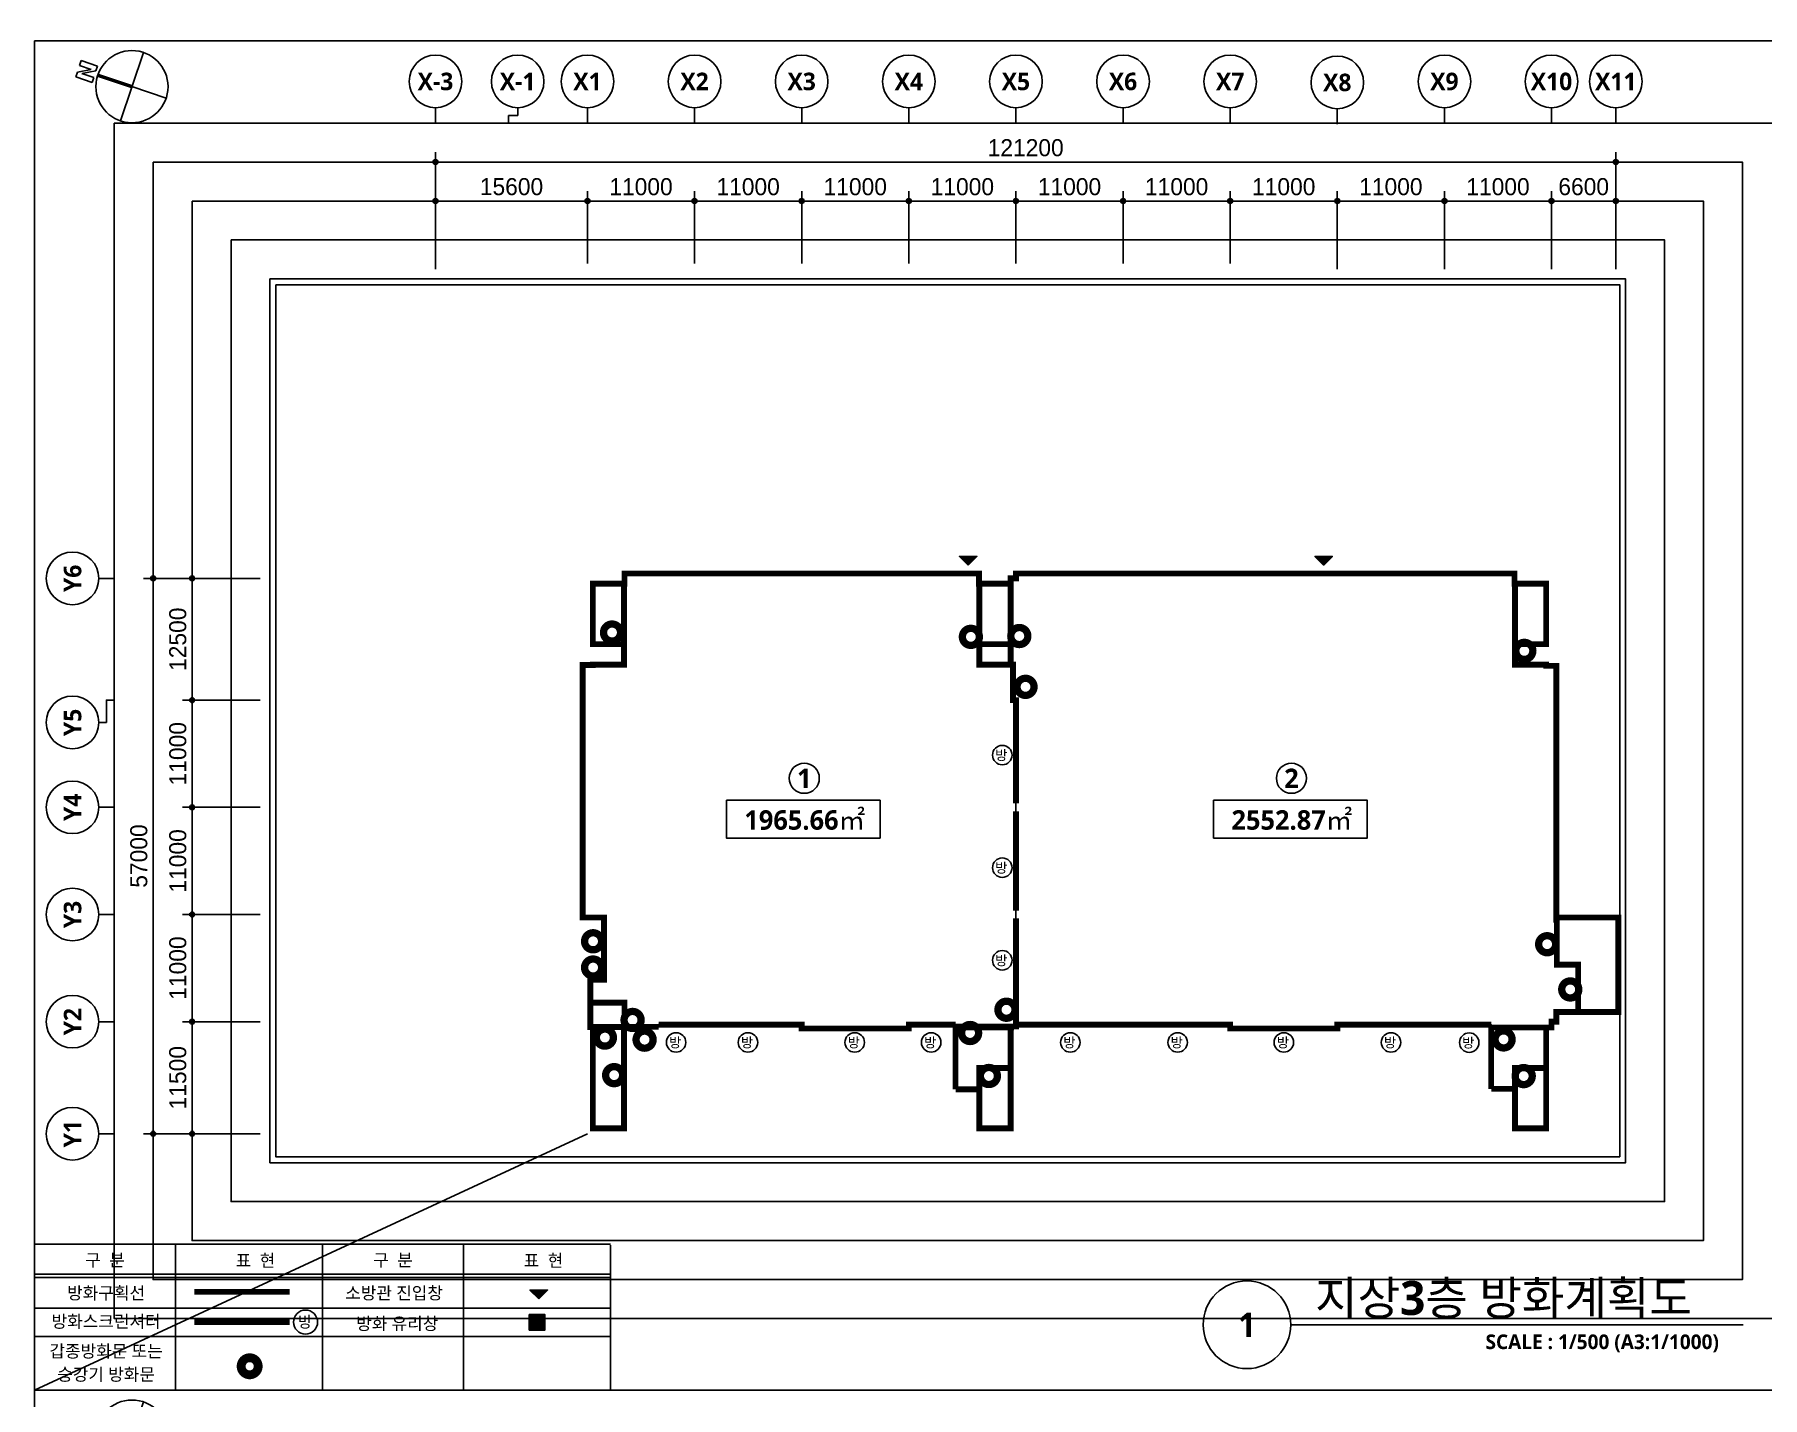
# Model space of a CAD drawing. Header units: millimetres. Extents: x 10000 to 828884, y 10000 to 287646.
# Drawn here: x 430000 to 607431, y 147769 to 287646 of the extents above; entities that cross this region are included whole.
import ezdxf
from ezdxf.enums import TextEntityAlignment as Align

# ---------------------------------------------------------------- set-up
doc = ezdxf.new("R2010")
doc.units = ezdxf.units.MM
doc.header["$LTSCALE"] = 800
doc.header["$MEASUREMENT"] = 0
doc.header["$PDSIZE"] = -5
doc.linetypes.add('HID', pattern=[2, 1.1, -0.9])
doc.linetypes.add('STD_HIDDEN', pattern=[3, 2, -1])
doc.layers.get('0').update_dxf_attribs({"linetype": 'CONTINUOUS'})
doc.layers.get('Defpoints').update_dxf_attribs({"color": 161, "linetype": 'CONTINUOUS'})
for name, color, linetype in [('A-ANNO-GRA1', 7, 'CONTINUOUS'), ('A-ANNO-NORT', 7, 'CONTINUOUS'), ('A-ANNO-NOTE', 7, 'CONTINUOUS'), ('A-ANNO-TEXT1', 7, 'CONTINUOUS'), ('A-ANNO-TEXT2', 3, 'CONTINUOUS'), ('A-ANNO-TITL', 7, 'CONTINUOUS'), ('A-CODE-FIRL', 2, 'CONTINUOUS'), ('A-CODE-FIRL2', 1, 'CONTINUOUS'), ('A-ST-AXIS-BUB', 7, 'CONTINUOUS'), ('A-ST-AXIS-DIM', 7, 'CONTINUOUS'), ('A-TEXT-면적', 3, 'CONTINUOUS'), ('AA-XXXX-TXT1', 2, 'CONTINUOUS'), ('T', 3, 'CONTINUOUS'), ('X-SEC-종$0$A-ST-AXIS-BUB', 7, 'CONTINUOUS'), ('방화구획', 2, 'CONTINUOUS'), ('방화스크린셔터', 1, 'STD_HIDDEN'), ('방화유리창', 4, 'CONTINUOUS')]:
    doc.layers.add(name, color=color, linetype=linetype)
for name, color, linetype, plot in [('Defpoint', 161, 'CONTINUOUS', False), ('G(그리드1)', 185, 'CONTINUOUS', False), ('G(그리드2)', 235, 'CONTINUOUS', False)]:
    doc.layers.add(name, color=color, linetype=linetype, plot=plot)
doc.styles.add('SH_대대리576', font='')
doc.styles.get("Standard").update_dxf_attribs({"font": 'SYMBOL'})
doc.styles.get('SH_대대리576').set_extended_font_data('NanumGothic', bold=True)
doc.dimstyles.new('SHP 500', dxfattribs={"dimscale": 500, "dimtxt": 3.5, "dimasz": 1, "dimexe": 2, "dimexo": 2, "dimgap": 1, "dimtad": 1, "dimdec": 0, "dimzin": 0, "dimdsep": 46, "dimblk": 'DIMDOT', "dimcen": 0.09, "dimclrd": 256, "dimclre": 256, "dimclrt": 3, "dimadec": 0, "dimazin": 1, "dimtfac": 1, "dimtdec": 0, "dimtix": 1, "dimtmove": 2, "dimatfit": 0, "dimldrblk": 'DIMDOT', "dimfxl": 1, "dimtolj": 1, "dimtzin": 0, "dimlwd": -1, "dimlwe": -1, "dimarcsym": 0})

# ---------------------------------------------------------------- blocks, each defined once
blk = doc.blocks.new('*U4373')
at = {"layer": 'A-ANNO-TITL'}
blk.add_line((0, 0), (4647, 0), dxfattribs=at)
blk.add_circle((-450, 0), 450, dxfattribs=at)
at = {"layer": 'AA-XXXX-TXT1', "style": 'SH_대대리576'}
blk.add_attdef('DWG.TITLE', (250, 100), '', height=350, dxfattribs=at)
at = {"layer": 'AA-XXXX-TXT1', "color": 7, "style": 'SH_대대리576'}
blk.add_attdef('NO1', text='', height=300, dxfattribs=at).set_placement((-450, 0), align=Align.MIDDLE)
at = {"layer": 'AA-XXXX-TXT1', "style": 'SH_대대리576'}
blk.add_attdef('SCALE', text='', height=150, dxfattribs=at).set_placement((4397, -100), align=Align.TOP_RIGHT)
blk = doc.blocks.new('G$CBA52A250')
at = {"layer": 'A-ST-AXIS-BUB'}
for p, q in [((1177, 0), (1177, 525)), ((1177, 525), (1800, 525)), ((1800, 1050), (1800, 525))]:
    blk.add_line(p, q, dxfattribs=at)
blk.add_circle((1800, 2850), 1800, dxfattribs=at)
blk = doc.blocks.new('DIMDOT')
at = {"color": 0}
blk.add_line((-2, 0), (2, 0), dxfattribs=at)
for radius in [0.5, 0.25]:
    blk.add_circle((0, 0), radius, dxfattribs=at)
blk = doc.blocks.new('*D5110')
at = {"layer": 'A-ST-AXIS-DIM'}
for p, q in [((471175, 263562), (471175, 275562)), ((592375, 263562), (592375, 275562)), ((591875, 274562), (471675, 274562))]:
    blk.add_line(p, q, dxfattribs=at)
at = {"layer": 'Defpoints', "color": 0}
for p in [(471175, 274562), (471175, 262562), (592375, 262562)]:
    blk.add_point(p, dxfattribs=at)
at = {"layer": 'A-ST-AXIS-DIM', "linetype": 'ByBlock', "xscale": 500, "yscale": 500, "zscale": 500, "rotation": 180}
blk.add_blockref('DIMDOT', (471175, 274562), dxfattribs=at)
at = {"layer": 'A-ST-AXIS-DIM', "linetype": 'ByBlock', "xscale": 500, "yscale": 500, "zscale": 500}
blk.add_blockref('DIMDOT', (592375, 274562), dxfattribs=at)
at = {"layer": 'A-ST-AXIS-DIM', "color": 3, "insert": (531775, 276025), "char_height": 1750, "attachment_point": 5}
blk.add_mtext('\\A1;121200', dxfattribs=at)
blk = doc.blocks.new('*D5111')
at = {"layer": 'A-ST-AXIS-DIM'}
for p, q in [((486775, 264162), (486775, 271562)), ((497775, 264162), (497775, 271562)), ((497275, 270562), (487275, 270562))]:
    blk.add_line(p, q, dxfattribs=at)
at = {"layer": 'Defpoints', "color": 0}
for p in [(486775, 270562), (486775, 263162), (497775, 263162)]:
    blk.add_point(p, dxfattribs=at)
at = {"layer": 'A-ST-AXIS-DIM', "linetype": 'ByBlock', "xscale": 500, "yscale": 500, "zscale": 500, "rotation": 180}
blk.add_blockref('DIMDOT', (486775, 270562), dxfattribs=at)
at = {"layer": 'A-ST-AXIS-DIM', "linetype": 'ByBlock', "xscale": 500, "yscale": 500, "zscale": 500}
blk.add_blockref('DIMDOT', (497775, 270562), dxfattribs=at)
at = {"layer": 'A-ST-AXIS-DIM', "color": 3, "insert": (492275, 272022), "char_height": 1750, "attachment_point": 5}
blk.add_mtext('\\A1;11000', dxfattribs=at)
blk = doc.blocks.new('*D5112')
at = {"layer": 'A-ST-AXIS-DIM'}
for p, q in [((497775, 264162), (497775, 271562)), ((508775, 264162), (508775, 271562)), ((508275, 270562), (498275, 270562))]:
    blk.add_line(p, q, dxfattribs=at)
at = {"layer": 'Defpoints', "color": 0}
for p in [(497775, 270562), (497775, 263162), (508775, 263162)]:
    blk.add_point(p, dxfattribs=at)
at = {"layer": 'A-ST-AXIS-DIM', "linetype": 'ByBlock', "xscale": 500, "yscale": 500, "zscale": 500, "rotation": 180}
blk.add_blockref('DIMDOT', (497775, 270562), dxfattribs=at)
at = {"layer": 'A-ST-AXIS-DIM', "linetype": 'ByBlock', "xscale": 500, "yscale": 500, "zscale": 500}
blk.add_blockref('DIMDOT', (508775, 270562), dxfattribs=at)
at = {"layer": 'A-ST-AXIS-DIM', "color": 3, "insert": (503275, 272022), "char_height": 1750, "attachment_point": 5}
blk.add_mtext('\\A1;11000', dxfattribs=at)
blk = doc.blocks.new('*D5113')
at = {"layer": 'A-ST-AXIS-DIM'}
for p, q in [((508775, 264162), (508775, 271562)), ((519775, 264162), (519775, 271562)), ((519275, 270562), (509275, 270562))]:
    blk.add_line(p, q, dxfattribs=at)
at = {"layer": 'Defpoints', "color": 0}
for p in [(508775, 270562), (508775, 263162), (519775, 263162)]:
    blk.add_point(p, dxfattribs=at)
at = {"layer": 'A-ST-AXIS-DIM', "linetype": 'ByBlock', "xscale": 500, "yscale": 500, "zscale": 500, "rotation": 180}
blk.add_blockref('DIMDOT', (508775, 270562), dxfattribs=at)
at = {"layer": 'A-ST-AXIS-DIM', "linetype": 'ByBlock', "xscale": 500, "yscale": 500, "zscale": 500}
blk.add_blockref('DIMDOT', (519775, 270562), dxfattribs=at)
at = {"layer": 'A-ST-AXIS-DIM', "color": 3, "insert": (514275, 272022), "char_height": 1750, "attachment_point": 5}
blk.add_mtext('\\A1;11000', dxfattribs=at)
blk = doc.blocks.new('*D5114')
at = {"layer": 'A-ST-AXIS-DIM'}
for p, q in [((519775, 264162), (519775, 271562)), ((530775, 264162), (530775, 271562)), ((530275, 270562), (520275, 270562))]:
    blk.add_line(p, q, dxfattribs=at)
at = {"layer": 'Defpoints', "color": 0}
for p in [(519775, 270562), (519775, 263162), (530775, 263162)]:
    blk.add_point(p, dxfattribs=at)
at = {"layer": 'A-ST-AXIS-DIM', "linetype": 'ByBlock', "xscale": 500, "yscale": 500, "zscale": 500, "rotation": 180}
blk.add_blockref('DIMDOT', (519775, 270562), dxfattribs=at)
at = {"layer": 'A-ST-AXIS-DIM', "linetype": 'ByBlock', "xscale": 500, "yscale": 500, "zscale": 500}
blk.add_blockref('DIMDOT', (530775, 270562), dxfattribs=at)
at = {"layer": 'A-ST-AXIS-DIM', "color": 3, "insert": (525275, 272022), "char_height": 1750, "attachment_point": 5}
blk.add_mtext('\\A1;11000', dxfattribs=at)
blk = doc.blocks.new('*D5115')
at = {"layer": 'A-ST-AXIS-DIM'}
for p, q in [((530775, 264162), (530775, 271562)), ((541775, 264162), (541775, 271562)), ((541275, 270562), (531275, 270562))]:
    blk.add_line(p, q, dxfattribs=at)
at = {"layer": 'Defpoints', "color": 0}
for p in [(530775, 270562), (530775, 263162), (541775, 263162)]:
    blk.add_point(p, dxfattribs=at)
at = {"layer": 'A-ST-AXIS-DIM', "linetype": 'ByBlock', "xscale": 500, "yscale": 500, "zscale": 500, "rotation": 180}
blk.add_blockref('DIMDOT', (530775, 270562), dxfattribs=at)
at = {"layer": 'A-ST-AXIS-DIM', "linetype": 'ByBlock', "xscale": 500, "yscale": 500, "zscale": 500}
blk.add_blockref('DIMDOT', (541775, 270562), dxfattribs=at)
at = {"layer": 'A-ST-AXIS-DIM', "color": 3, "insert": (536275, 272022), "char_height": 1750, "attachment_point": 5}
blk.add_mtext('\\A1;11000', dxfattribs=at)
blk = doc.blocks.new('*D5116')
at = {"layer": 'A-ST-AXIS-DIM'}
for p, q in [((541775, 264162), (541775, 271562)), ((552775, 264162), (552775, 271562)), ((552275, 270562), (542275, 270562))]:
    blk.add_line(p, q, dxfattribs=at)
at = {"layer": 'Defpoints', "color": 0}
for p in [(541775, 270562), (541775, 263162), (552775, 263162)]:
    blk.add_point(p, dxfattribs=at)
at = {"layer": 'A-ST-AXIS-DIM', "linetype": 'ByBlock', "xscale": 500, "yscale": 500, "zscale": 500, "rotation": 180}
blk.add_blockref('DIMDOT', (541775, 270562), dxfattribs=at)
at = {"layer": 'A-ST-AXIS-DIM', "linetype": 'ByBlock', "xscale": 500, "yscale": 500, "zscale": 500}
blk.add_blockref('DIMDOT', (552775, 270562), dxfattribs=at)
at = {"layer": 'A-ST-AXIS-DIM', "color": 3, "insert": (547275, 272022), "char_height": 1750, "attachment_point": 5}
blk.add_mtext('\\A1;11000', dxfattribs=at)
blk = doc.blocks.new('*D5117')
at = {"layer": 'A-ST-AXIS-DIM'}
for p, q in [((552775, 264162), (552775, 271562)), ((563775, 263562), (563775, 271562)), ((563275, 270562), (553275, 270562))]:
    blk.add_line(p, q, dxfattribs=at)
at = {"layer": 'Defpoints', "color": 0}
for p in [(552775, 270562), (552775, 263162), (563775, 262562)]:
    blk.add_point(p, dxfattribs=at)
at = {"layer": 'A-ST-AXIS-DIM', "linetype": 'ByBlock', "xscale": 500, "yscale": 500, "zscale": 500, "rotation": 180}
blk.add_blockref('DIMDOT', (552775, 270562), dxfattribs=at)
at = {"layer": 'A-ST-AXIS-DIM', "linetype": 'ByBlock', "xscale": 500, "yscale": 500, "zscale": 500}
blk.add_blockref('DIMDOT', (563775, 270562), dxfattribs=at)
at = {"layer": 'A-ST-AXIS-DIM', "color": 3, "insert": (558275, 272022), "char_height": 1750, "attachment_point": 5}
blk.add_mtext('\\A1;11000', dxfattribs=at)
blk = doc.blocks.new('*D5118')
at = {"layer": 'A-ST-AXIS-DIM'}
for p, q in [((563775, 263562), (563775, 271562)), ((574775, 263562), (574775, 271562)), ((574275, 270562), (564275, 270562))]:
    blk.add_line(p, q, dxfattribs=at)
at = {"layer": 'Defpoints', "color": 0}
for p in [(563775, 270562), (563775, 262562), (574775, 262562)]:
    blk.add_point(p, dxfattribs=at)
at = {"layer": 'A-ST-AXIS-DIM', "linetype": 'ByBlock', "xscale": 500, "yscale": 500, "zscale": 500, "rotation": 180}
blk.add_blockref('DIMDOT', (563775, 270562), dxfattribs=at)
at = {"layer": 'A-ST-AXIS-DIM', "linetype": 'ByBlock', "xscale": 500, "yscale": 500, "zscale": 500}
blk.add_blockref('DIMDOT', (574775, 270562), dxfattribs=at)
at = {"layer": 'A-ST-AXIS-DIM', "color": 3, "insert": (569275, 272022), "char_height": 1750, "attachment_point": 5}
blk.add_mtext('\\A1;11000', dxfattribs=at)
blk = doc.blocks.new('*D5119')
at = {"layer": 'A-ST-AXIS-DIM'}
for p, q in [((574775, 263562), (574775, 271562)), ((585775, 263562), (585775, 271562)), ((585275, 270562), (575275, 270562))]:
    blk.add_line(p, q, dxfattribs=at)
at = {"layer": 'Defpoints', "color": 0}
for p in [(574775, 270562), (574775, 262562), (585775, 262562)]:
    blk.add_point(p, dxfattribs=at)
at = {"layer": 'A-ST-AXIS-DIM', "linetype": 'ByBlock', "xscale": 500, "yscale": 500, "zscale": 500, "rotation": 180}
blk.add_blockref('DIMDOT', (574775, 270562), dxfattribs=at)
at = {"layer": 'A-ST-AXIS-DIM', "linetype": 'ByBlock', "xscale": 500, "yscale": 500, "zscale": 500}
blk.add_blockref('DIMDOT', (585775, 270562), dxfattribs=at)
at = {"layer": 'A-ST-AXIS-DIM', "color": 3, "insert": (580275, 272022), "char_height": 1750, "attachment_point": 5}
blk.add_mtext('\\A1;11000', dxfattribs=at)
blk = doc.blocks.new('*D5120')
at = {"layer": 'A-ST-AXIS-DIM'}
for p, q in [((471175, 264162), (471175, 271562)), ((486775, 264162), (486775, 271562)), ((486275, 270562), (471675, 270562))]:
    blk.add_line(p, q, dxfattribs=at)
at = {"layer": 'Defpoints', "color": 0}
for p in [(471175, 270562), (471175, 263162), (486775, 263162)]:
    blk.add_point(p, dxfattribs=at)
at = {"layer": 'A-ST-AXIS-DIM', "linetype": 'ByBlock', "xscale": 500, "yscale": 500, "zscale": 500, "rotation": 180}
blk.add_blockref('DIMDOT', (471175, 270562), dxfattribs=at)
at = {"layer": 'A-ST-AXIS-DIM', "linetype": 'ByBlock', "xscale": 500, "yscale": 500, "zscale": 500}
blk.add_blockref('DIMDOT', (486775, 270562), dxfattribs=at)
at = {"layer": 'A-ST-AXIS-DIM', "color": 3, "insert": (478975, 272028), "char_height": 1750, "attachment_point": 5}
blk.add_mtext('\\A1;15600', dxfattribs=at)
blk = doc.blocks.new('A-ST-AXIS-BUB-1')
at = {"layer": 'A-ST-AXIS-BUB'}
blk.add_line((0, 350), (0, 0), dxfattribs=at)
blk.add_circle((0, 950), 600, dxfattribs=at)
blk = doc.blocks.new('*D5476')
at = {"layer": 'A-ST-AXIS-DIM'}
for p, q in [((585775, 263562), (585775, 271562)), ((592375, 263562), (592375, 271562)), ((585275, 270562), (584775, 270562)), ((585775, 270562), (592375, 270562)), ((592875, 270562), (593375, 270562))]:
    blk.add_line(p, q, dxfattribs=at)
at = {"layer": 'Defpoints', "color": 0}
for p in [(592375, 270562), (585775, 262562), (592375, 262562)]:
    blk.add_point(p, dxfattribs=at)
at = {"layer": 'A-ST-AXIS-DIM', "linetype": 'ByBlock', "xscale": 500, "yscale": 500, "zscale": 500}
blk.add_blockref('DIMDOT', (585775, 270562), dxfattribs=at)
at = {"layer": 'A-ST-AXIS-DIM', "linetype": 'ByBlock', "xscale": 500, "yscale": 500, "zscale": 500, "rotation": 180}
blk.add_blockref('DIMDOT', (592375, 270562), dxfattribs=at)
at = {"layer": 'A-ST-AXIS-DIM', "color": 3, "insert": (589075, 272028), "char_height": 1750, "attachment_point": 5}
blk.add_mtext('\\A1;6600', dxfattribs=at)
blk = doc.blocks.new('*D5477')
at = {"layer": 'A-ST-AXIS-DIM'}
for p, q in [((453175, 231834), (441175, 231834)), ((442175, 231334), (442175, 175334)), ((453175, 174834), (441175, 174834))]:
    blk.add_line(p, q, dxfattribs=at)
at = {"layer": 'Defpoints', "color": 0}
for p in [(454175, 231834), (442175, 174834), (454175, 174834)]:
    blk.add_point(p, dxfattribs=at)
at = {"layer": 'A-ST-AXIS-DIM', "linetype": 'ByBlock', "xscale": 500, "yscale": 500, "zscale": 500}
for p, rotation in [((442175, 231834), 90), ((442175, 174834), 270)]:
    blk.add_blockref('DIMDOT', p, dxfattribs=dict(at, rotation=rotation))
at = {"layer": 'A-ST-AXIS-DIM', "color": 3, "insert": (440713, 203334), "char_height": 1750, "attachment_point": 5, "rotation": 90}
blk.add_mtext('\\A1;57000', dxfattribs=at)
blk = doc.blocks.new('*D5478')
at = {"layer": 'A-ST-AXIS-DIM'}
for p, q in [((453175, 186334), (445175, 186334)), ((446175, 185834), (446175, 175334)), ((453175, 174834), (445175, 174834))]:
    blk.add_line(p, q, dxfattribs=at)
at = {"layer": 'Defpoints', "color": 0}
for p in [(454175, 186334), (446175, 174834), (454175, 174834)]:
    blk.add_point(p, dxfattribs=at)
at = {"layer": 'A-ST-AXIS-DIM', "linetype": 'ByBlock', "xscale": 500, "yscale": 500, "zscale": 500}
for p, rotation in [((446175, 186334), 90), ((446175, 174834), 270)]:
    blk.add_blockref('DIMDOT', p, dxfattribs=dict(at, rotation=rotation))
at = {"layer": 'A-ST-AXIS-DIM', "color": 3, "insert": (444713, 180584), "char_height": 1750, "attachment_point": 5, "rotation": 90}
blk.add_mtext('\\A1;11500', dxfattribs=at)
blk = doc.blocks.new('*D5479')
at = {"layer": 'A-ST-AXIS-DIM'}
for p, q in [((453175, 197334), (445175, 197334)), ((446175, 196834), (446175, 186834)), ((453175, 186334), (445175, 186334))]:
    blk.add_line(p, q, dxfattribs=at)
at = {"layer": 'Defpoints', "color": 0}
for p in [(454175, 197334), (446175, 186334), (454175, 186334)]:
    blk.add_point(p, dxfattribs=at)
at = {"layer": 'A-ST-AXIS-DIM', "linetype": 'ByBlock', "xscale": 500, "yscale": 500, "zscale": 500}
for p, rotation in [((446175, 197334), 90), ((446175, 186334), 270)]:
    blk.add_blockref('DIMDOT', p, dxfattribs=dict(at, rotation=rotation))
at = {"layer": 'A-ST-AXIS-DIM', "color": 3, "insert": (444715, 191834), "char_height": 1750, "attachment_point": 5, "rotation": 90}
blk.add_mtext('\\A1;11000', dxfattribs=at)
blk = doc.blocks.new('*D5480')
at = {"layer": 'A-ST-AXIS-DIM'}
for p, q in [((453175, 208334), (445175, 208334)), ((446175, 207834), (446175, 197834)), ((453175, 197334), (445175, 197334))]:
    blk.add_line(p, q, dxfattribs=at)
at = {"layer": 'Defpoints', "color": 0}
for p in [(454175, 208334), (446175, 197334), (454175, 197334)]:
    blk.add_point(p, dxfattribs=at)
at = {"layer": 'A-ST-AXIS-DIM', "linetype": 'ByBlock', "xscale": 500, "yscale": 500, "zscale": 500}
for p, rotation in [((446175, 208334), 90), ((446175, 197334), 270)]:
    blk.add_blockref('DIMDOT', p, dxfattribs=dict(at, rotation=rotation))
at = {"layer": 'A-ST-AXIS-DIM', "color": 3, "insert": (444715, 202834), "char_height": 1750, "attachment_point": 5, "rotation": 90}
blk.add_mtext('\\A1;11000', dxfattribs=at)
blk = doc.blocks.new('*D5481')
at = {"layer": 'A-ST-AXIS-DIM'}
for p, q in [((453175, 219334), (445175, 219334)), ((446175, 218834), (446175, 208834)), ((453175, 208334), (445175, 208334))]:
    blk.add_line(p, q, dxfattribs=at)
at = {"layer": 'Defpoints', "color": 0}
for p in [(454175, 219334), (446175, 208334), (454175, 208334)]:
    blk.add_point(p, dxfattribs=at)
at = {"layer": 'A-ST-AXIS-DIM', "linetype": 'ByBlock', "xscale": 500, "yscale": 500, "zscale": 500}
for p, rotation in [((446175, 219334), 90), ((446175, 208334), 270)]:
    blk.add_blockref('DIMDOT', p, dxfattribs=dict(at, rotation=rotation))
at = {"layer": 'A-ST-AXIS-DIM', "color": 3, "insert": (444715, 213834), "char_height": 1750, "attachment_point": 5, "rotation": 90}
blk.add_mtext('\\A1;11000', dxfattribs=at)
blk = doc.blocks.new('*D5482')
at = {"layer": 'A-ST-AXIS-DIM'}
for p, q in [((453175, 231834), (445175, 231834)), ((446175, 231334), (446175, 219834)), ((453175, 219334), (445175, 219334))]:
    blk.add_line(p, q, dxfattribs=at)
at = {"layer": 'Defpoints', "color": 0}
for p in [(454175, 231834), (446175, 219334), (454175, 219334)]:
    blk.add_point(p, dxfattribs=at)
at = {"layer": 'A-ST-AXIS-DIM', "linetype": 'ByBlock', "xscale": 500, "yscale": 500, "zscale": 500}
for p, rotation in [((446175, 231834), 90), ((446175, 219334), 270)]:
    blk.add_blockref('DIMDOT', p, dxfattribs=dict(at, rotation=rotation))
at = {"layer": 'A-ST-AXIS-DIM', "color": 3, "insert": (444711, 225584), "char_height": 1750, "attachment_point": 5, "rotation": 90}
blk.add_mtext('\\A1;12500', dxfattribs=at)
blk = doc.blocks.new('A-ST-AXIS-BUB-2')
at = {"layer": 'X-SEC-종$0$A-ST-AXIS-BUB'}
blk.add_line((1800, 1050, -103000), (1800, 525, -103000), dxfattribs=at)
at = {"layer": 'X-SEC-종$0$A-ST-AXIS-BUB', "elevation": -103000}
blk.add_lwpolyline([(3323, 0), (3323, 525), (1800, 525)], dxfattribs=at)
at = {"layer": 'X-SEC-종$0$A-ST-AXIS-BUB'}
blk.add_circle((1800, 2850, -103000), 1800, dxfattribs=at)
blk = doc.blocks.new('A$C104A7F56')
at = {"layer": '방화유리창'}
h = blk.add_hatch(color=256, dxfattribs=at)
h.dxf.hatch_style = 1
h.paths.add_polyline_path([(0, 0), (1600, 0), (1600, 1600), (0, 1600)])
blk.add_lwpolyline([(0, 0), (1600, 0), (1600, 1600), (0, 1600)], close=True, dxfattribs=at)
blk = doc.blocks.new('dr-sy-018-D-M')
at = {"layer": 'A-ANNO-NORT'}
for p, q in [((-1, 16.4), (-2.5, 16.4)), ((-2.5, 16.4), (-2.5, 11.4)), ((-1, 16.4), (1, 12.8)), ((1, 12.8), (1, 16.4)), ((1, 16.4), (2.5, 16.4)), ((2.5, 16.4), (2.5, 11.4)), ((-2.5, 11.4), (-1, 11.4)), ((-1, 15.09), (1.05, 11.4)), ((-1, 11.4), (-1, 15.09)), ((2.5, 11.4), (1.05, 11.4)), ((-10.5, 0), (10.5, 0)), ((0, 0), (0, -10.5))]:
    blk.add_line(p, q, dxfattribs=at)
at = {"layer": 'A-ANNO-NORT', "const_width": 1}
blk.add_lwpolyline([(0, 10.5), (0, 0)], dxfattribs=at)
at = {"layer": 'A-ANNO-NORT'}
blk.add_circle((0, 0), 10.5, dxfattribs=at)

msp = doc.modelspace()

# ---------------------------------------------------------------- hatches: boundary and pattern name
at = {"layer": 'A-CODE-FIRL'}
h = msp.add_hatch(color=256, dxfattribs=at)
h.dxf.hatch_style = 1
h.paths.add_polyline_path([(525872.5, 233191), (526772.5, 234091), (524972.5, 234091)])
h = msp.add_hatch(color=256, dxfattribs=at)
h.dxf.hatch_style = 1
h.paths.add_polyline_path([(525874, 233183.1), (526774, 234083.1), (524974, 234083.1)])
h = msp.add_hatch(color=256, dxfattribs=at)
h.dxf.hatch_style = 1
h.paths.add_polyline_path([(562373.5, 233191), (563273.5, 234091), (561473.5, 234091)])
h = msp.add_hatch(color=256, dxfattribs=at)
h.dxf.hatch_style = 1
h.paths.add_polyline_path([(562375, 233183.1), (563275, 234083.1), (561475, 234083.1)])
h = msp.add_hatch(color=256, dxfattribs=at)
h.dxf.hatch_style = 1
h.paths.add_polyline_path([(481772.9, 157882.7), (482672.9, 158782.7), (480872.9, 158782.7)])

# ---------------------------------------------------------------- linework, layer by layer
msp.add_line((494075, 185808.9, 103000), (490525, 185808.9, 103000))
for points in [[(501040.1, 209059.9), (516823.5, 209059.9), (516823.5, 205171.5), (501040.1, 205171.5)], [(551064.6, 209059.9), (566848, 209059.9), (566848, 205171.5), (551064.6, 205171.5)]]:
    msp.add_lwpolyline(points, close=True)
for centre, radius in [((529370.5, 213695.9), 1000), ((509040.5, 211318.3), 1545.6), ((559065, 211318.3), 1545.6), ((529370.5, 202140.9), 1000), ((529370.5, 192633.9), 1000), ((495877.7, 184203.9), 1000), ((503254.5, 184203.9), 1000), ((514219.3, 184203.9), 1000), ((522066.2, 184203.9), 1000), ((536361.6, 184203.9), 1000), ((547382.8, 184203.9), 1000), ((558288, 184203.9), 1000), ((569286.1, 184203.9), 1000), ((577321, 184187.1), 1000), ((457827.8, 155499.6), 1236.8)]:
    msp.add_circle(centre, radius)
at = {"layer": 'A-ANNO-GRA1'}
for p, q in [((430000, 163500), (459573.2, 163500)), ((444462.1, 163500), (444462.1, 148500)), ((459573.2, 163500), (489146.4, 163500)), ((459573.2, 163410.2), (459573.2, 148500)), ((474035.3, 163500), (474035.3, 148500)), ((489146.4, 163410.2), (489146.4, 148500)), ((430000, 160428.2), (459573.2, 160428.2)), ((430000, 160078.2), (459573.2, 160078.2)), ((459573.2, 160428.2), (489146.4, 160428.2)), ((459573.2, 160078.2), (489146.4, 160078.2)), ((430000, 148500), (785000, 148500)), ((430000, 148500), (459573.2, 148500)), ((459573.2, 148500), (489146.4, 148500))]:
    msp.add_line(p, q, dxfattribs=at)
at = {"layer": 'A-ANNO-GRA1', "color": 8}
for p, q in [((430000, 156933.5), (459573.2, 156933.5)), ((459573.2, 156933.5), (489146.4, 156933.5)), ((430000, 154010.9), (459573.2, 154010.9)), ((430000, 154010.9), (459573.2, 154010.9)), ((459573.2, 154010.9), (489146.4, 154010.9)), ((459573.2, 154010.9), (489146.4, 154010.9))]:
    msp.add_line(p, q, dxfattribs=at)
at = {"layer": 'A-CODE-FIRL', "elevation": 103000}
for points in [[(525872.5, 233191), (526772.5, 234091), (524972.5, 234091), (525872.5, 233191)], [(525874, 233183.1), (526774, 234083.1), (524974, 234083.1), (525874, 233183.1)], [(562373.5, 233191), (563273.5, 234091), (561473.5, 234091), (562373.5, 233191)], [(562375, 233183.1), (563275, 234083.1), (561475, 234083.1), (562375, 233183.1)]]:
    msp.add_lwpolyline(points, dxfattribs=at)
at = {"layer": 'A-CODE-FIRL'}
msp.add_lwpolyline([(481772.9, 157882.7), (482672.9, 158782.7), (480872.9, 158782.7), (481772.9, 157882.7)], dxfattribs=at)
at = {"layer": 'A-CODE-FIRL2', "const_width": 1750}
for points in [[(488924.1, 226274.3, 1), (489674.1, 226274.3, 1)], [(530747.9, 225915.8, 1), (531497.9, 225915.8, 1)], [(525773, 225831.6, 1), (526523, 225831.6, 1)], [(582605.1, 224390.3, 1), (583355.1, 224390.3, 1)], [(531383.7, 220700.6, 1), (532133.7, 220700.6, 1)], [(486979.9, 194584.9, 1), (487729.9, 194584.9, 1)], [(584950, 194283.9, 1), (585700, 194283.9, 1)], [(486979.9, 191890.2, 1), (487729.9, 191890.2, 1)], [(587321.4, 189640.8, 1), (588071.4, 189640.8, 1)], [(529427.1, 187559.3, 1), (530177.1, 187559.3, 1)], [(491036.1, 186509.3, 1), (491786.1, 186509.3, 1)], [(525692, 185171.1, 1), (526442, 185171.1, 1)], [(488190.1, 184699.3, 1), (488940.1, 184699.3, 1)], [(492269, 184487.4, 1), (493019, 184487.4, 1)], [(580477.3, 184513.3, 1), (581227.3, 184513.3, 1)], [(489140.1, 180845.3, 1), (489890.1, 180845.3, 1)], [(527622.1, 180760.3, 1), (528372.1, 180760.3, 1)], [(582541.1, 180747.3, 1), (583291.1, 180747.3, 1)], [(452089.3, 150511.3, 1), (452089.3, 151421.3, 1)]]:
    msp.add_lwpolyline(points, format="xyb", close=True, dxfattribs=at)
at = {"layer": 'Defpoint'}
msp.add_lwpolyline([(430000, 10000), (785000, 10000), (785000, 287000), (430000, 287000)], close=True, dxfattribs=at)
at = {"layer": 'Defpoint', "elevation": 103000}
for points in [[(487075, 188283.9), (487075, 190633.9), (488475, 190633.9), (488475, 197033.9), (486275, 197033.9), (486275, 222933.9), (487325, 222933.9), (487325, 222983.9), (490525, 222983.9), (490525, 231283.9), (490575, 231283.9), (490575, 232333.9), (526975, 232333.9), (526975, 231283.9), (527025, 231283.9), (527025, 222983.9), (530475, 222983.9), (530475, 219333.9), (530775, 219333.9), (530775, 185833.9), (530275, 185833.9), (530275, 185733.9), (524575, 185733.9), (524575, 186033.9), (519775, 186033.9), (519775, 185633.9), (508775, 185633.9), (508775, 186033.9), (497775, 186033.9), (497775, 186033.9), (494075, 186033.9), (494075, 185808.9), (490575, 185808.9), (490575, 188283.9)], [(530225, 222983.9), (530225, 231833.9), (530775, 231833.9), (530775, 232333.9), (581975, 232333.9), (581975, 231283.9), (582025, 231283.9), (582025, 222983.9), (585225, 222983.9), (585225, 222858.9), (586275, 222858.9), (586275, 196783.9), (586325, 196783.9), (586325, 192183.9), (588510, 192183.9), (588510, 187333.9), (586275, 187333.9), (586275, 186333.9), (585775, 186333.9), (585775, 185733.9), (579575, 185733.9), (579575, 186033.9), (563775, 186033.9), (563775, 185633.9), (552775, 185633.9), (552775, 186033.9), (530775, 186033.9), (530775, 219333.9), (530475, 219333.9), (530475, 222983.9)]]:
    msp.add_lwpolyline(points, close=True, dxfattribs=at)
at = {"layer": 'G(그리드1)'}
msp.add_line((486775, 174833.9), (430000, 148500), dxfattribs=at)
for points in [[(438175, 278562.5), (609375, 278562.5), (609375, 155862.5), (438175, 155862.5)], [(442175, 274562.5), (605375, 274562.5), (605375, 159862.5), (442175, 159862.5)], [(446175, 270562.5), (601375, 270562.5), (601375, 163862.5), (446175, 163862.5)], [(450175, 266562.5), (597375, 266562.5), (597375, 167862.5), (450175, 167862.5)], [(454175, 262562.5), (593375, 262562.5), (593375, 171862.5), (454175, 171862.5)]]:
    msp.add_lwpolyline(points, close=True, dxfattribs=at)
at = {"layer": 'G(그리드2)'}
msp.add_lwpolyline([(454775, 261962.5), (592775, 261962.5), (592775, 172462.5), (454775, 172462.5)], close=True, dxfattribs=at)
at = {"layer": '방화구획', "const_width": 600, "elevation": 103000}
for points in [[(494075, 185808.9), (490575, 185808.9), (490575, 188283.9), (487075, 188283.9), (487075, 190633.9), (488475, 190633.9), (488475, 197033.9), (486275, 197033.9), (486275, 222933.9), (487325, 222933.9), (487325, 222983.9), (490525, 222983.9), (490525, 231283.9), (490575, 231283.9), (490575, 232333.9), (526975, 232333.9), (526975, 231283.9), (527025, 231283.9), (527025, 222983.9), (530475, 222983.9), (530475, 219333.9), (530775, 219333.9), (530775, 218633.9)], [(530775, 218633.9), (530775, 219333.9), (530475, 219333.9), (530475, 222983.9), (530225, 222983.9), (530225, 231833.9), (530775, 231833.9), (530775, 232333.9), (581975, 232333.9), (581975, 231283.9), (582025, 231283.9), (582025, 222983.9), (585225, 222983.9), (585225, 222858.9), (586275, 222858.9), (586275, 196783.9), (586325, 196783.9), (586325, 192183.9), (588510, 192183.9), (588510, 187333.9), (586275, 187333.9), (586275, 186333.9), (585775, 186333.9), (585775, 185733.9), (579575, 185733.9), (579575, 186033.9)], [(530775, 218633.9), (530775, 219333.9), (530475, 219333.9), (530475, 222983.9)], [(586275, 197033.9), (592625, 197033.9), (592625, 187333.9), (586275, 187333.9)], [(530775, 188933.9), (530775, 185833.9), (530275, 185833.9), (530275, 185733.9), (524575, 185733.9), (524575, 185833.9)], [(530775, 186033.9), (530775, 188933.9)], [(494075, 185833.9), (494075, 185833.9)], [(579575, 179433.9), (582025, 179433.9), (582025, 175383.9), (585225, 175383.9), (585225, 185833.9)], [(524575, 179381.9), (527025, 179381.9), (527025, 175383.9), (530225, 175383.9)]]:
    msp.add_lwpolyline(points, dxfattribs=at)
for points in [[(490525, 225083.9), (487325, 225083.9), (487325, 231283.9), (490525, 231283.9)], [(527025, 225083.9), (530225, 225083.9), (530225, 231283.9), (527025, 231283.9)], [(582025, 225083.9), (585225, 225083.9), (585225, 231283.9), (582025, 231283.9)], [(487075, 188283.9), (490575, 188283.9), (490575, 185783.9), (487075, 185783.9)], [(487325, 185783.9), (487325, 175383.9), (490525, 175383.9), (490525, 185783.9)], [(527025, 181583.9), (530225, 181583.9), (530225, 175383.9), (527025, 175383.9)], [(582025, 181583.9), (585225, 181583.9), (585225, 175383.9), (582025, 175383.9)]]:
    msp.add_lwpolyline(points, close=True, dxfattribs=at)
at = {"layer": '방화구획', "const_width": 600}
for points in [[(530775, 188333.9), (530775, 185833.9), (524575, 185833.9), (524575, 179381.9)], [(530225, 186083.9), (530225, 186083.9), (530225, 175383.9)], [(579575, 185833.9), (579575, 179433.9)], [(446417.8, 158608.3), (456195.7, 158608.3)]]:
    msp.add_lwpolyline(points, dxfattribs=at)
at = {"layer": '방화스크린셔터', "linetype": 'HID', "ltscale": 500, "const_width": 600}
for points in [[(530775, 208733.9), (530775, 218633.9)], [(530775, 207933.9), (530775, 197733.9)], [(530775, 188333.9), (530775, 196933.9)], [(446417.8, 155510.7), (456195.7, 155510.7)]]:
    msp.add_lwpolyline(points, dxfattribs=at)
at = {"layer": '방화스크린셔터', "linetype": 'HID', "ltscale": 500, "const_width": 600, "elevation": 103000}
for points in [[(494075, 186033.9), (508775, 186033.9), (508775, 185633.9), (519775, 185633.9), (519775, 186033.9), (524575, 186033.9)], [(530775, 186033.9), (552775, 186033.9), (552775, 185633.9), (563775, 185633.9), (563775, 186033.9), (579575, 186033.9)]]:
    msp.add_lwpolyline(points, dxfattribs=at)

# ---------------------------------------------------------------- block references
at = {"xscale": 1.5, "yscale": 1.5, "zscale": 1.5}
msp.add_blockref('G$CBA52A250', (476909.3, 278562.5), dxfattribs=at)
ref = msp.add_blockref('*U4373', (558995, 155229.6), dxfattribs=dict(xscale=10, yscale=10, zscale=10))
ref.add_attrib('SCALE', 'SCALE : 1/500 (A3:1/1000)', dxfattribs={"layer": 'A-ANNO-TITL', "height": 1500, "style": 'SH_대대리576'}).set_placement((602962, 154229.6), align=Align.TOP_RIGHT)
ref.add_attrib('DWG.TITLE', '지상3층 방화계획도', (561495, 156229.6), dxfattribs={"layer": 'A-ANNO-TITL', "height": 3479.08, "style": 'SH_대대리576'})
ref.add_attrib('NO1', '1', dxfattribs={"layer": 'A-ANNO-TITL', "color": 7, "height": 2500, "style": 'SH_대대리576'}).set_placement((554495, 155229.6), align=Align.MIDDLE)
msp.add_blockref('A$C104A7F56', (480804.5, 154672.2))
at = {"layer": 'A-ANNO-NORT', "xscale": 352.8000000000371, "yscale": 352.8000000000371, "zscale": 352.8000000000371, "rotation": 71.5319309375383}
for p in [(440000, 282300), (440000, 143800)]:
    msp.add_blockref('dr-sy-018-D-M', p, dxfattribs=at)
at = {"layer": 'A-ST-AXIS-BUB', "xscale": 4.5, "yscale": 4.5, "zscale": 4.5}
for p in [(471175, 278562.5), (486775, 278562.5), (497775, 278562.5), (508775, 278562.5), (519775, 278562.5), (530775, 278562.5), (541775, 278562.5), (552775, 278562.5), (563775, 278462.5), (574775, 278562.5), (585775, 278562.5), (592375, 278562.5)]:
    msp.add_blockref('A-ST-AXIS-BUB-1', p, dxfattribs=at)
at = {"layer": 'A-ST-AXIS-BUB'}
for name, p, xscale, yscale, zscale, rotation in [('A-ST-AXIS-BUB-1', (438175, 231833.9), 4.5, 4.5, 4.5, 90), ('A-ST-AXIS-BUB-2', (438175, 214349.6), 1.5, 1.5, 1.5, 90.00000000000001), ('A-ST-AXIS-BUB-1', (438175, 208333.9), 4.5, 4.5, 4.5, 90), ('A-ST-AXIS-BUB-1', (438175, 197333.9), 4.5, 4.5, 4.5, 90), ('A-ST-AXIS-BUB-1', (438175, 186333.9), 4.5, 4.5, 4.5, 90), ('A-ST-AXIS-BUB-1', (438175, 174833.9), 4.5, 4.5, 4.5, 90)]:
    msp.add_blockref(name, p, dxfattribs=dict(at, xscale=xscale, yscale=yscale, zscale=zscale, rotation=rotation))

# ---------------------------------------------------------------- texts
at = {"layer": 'A-ANNO-NOTE', "style": 'SH_대대리576'}
for s, p in [('구  분', (437229.3, 161852.9)), ('표  현', (452684.7, 161852.9)), ('구  분', (466802.5, 161852.9)), ('표  현', (482257.9, 161852.9)), ('방화구획선', (437345.5, 158505.6)), ('소방관 진입창', (466918.7, 158505.6)), ('방화스크린셔터', (437345.5, 155583)), ('방화 유리창', (467243.2, 155361)), ('갑종방화문 또는', (437345.5, 152531.8)), ('승강기 방화문', (437345.5, 150149))]:
    msp.add_text(s, height=1275, dxfattribs=at).set_placement(p, align=Align.MIDDLE)
at = {"layer": 'A-ANNO-TEXT1', "style": 'SH_대대리576'}
for s, p in [('X-3', (471175, 282837.5)), ('X-1', (479609.3, 282837.5)), ('X1', (486775, 282837.5)), ('X2', (497775, 282837.5)), ('X3', (508775, 282837.5)), ('X4', (519775, 282837.5)), ('X5', (530775, 282837.5)), ('X6', (541775, 282837.5)), ('X7', (552775, 282837.5)), ('X8', (563775, 282737.5)), ('X9', (574775, 282837.5)), ('X10', (585775, 282837.5)), ('X11', (592375, 282837.5))]:
    msp.add_text(s, height=1800, dxfattribs=at).set_placement(p, align=Align.MIDDLE_CENTER)
for s, p in [('Y6', (433900, 231833.9)), ('Y5', (433900, 217049.6)), ('Y4', (433900, 208333.9)), ('Y3', (433900, 197333.9)), ('Y2', (433900, 186333.9)), ('Y1', (433900, 174833.9))]:
    msp.add_text(s, height=1800, rotation=90, dxfattribs=at).set_placement(p, align=Align.MIDDLE_CENTER)
at = {"layer": 'A-ANNO-TEXT2', "style": 'SH_대대리576'}
for p in [(528650.8, 213187.3), (528650.8, 201632.4), (528650.8, 192125.4), (495158, 183695.4), (502534.8, 183695.4), (513499.6, 183695.4), (521346.5, 183695.4), (535641.9, 183695.4), (546663.1, 183695.4), (557568.3, 183695.4), (568566.4, 183695.4), (576601.3, 183678.6)]:
    msp.add_text('방', height=1000, dxfattribs=at).set_placement(p)
at = {"layer": 'A-TEXT-면적', "ltscale": 3, "style": 'SH_대대리576'}
for s, p in [('1', (509040.5, 211318.3)), ('2', (559065, 211318.3)), ('1965.66㎡', (509087.2, 207208)), ('2552.87㎡', (559111.6, 207208))]:
    msp.add_text(s, height=2000, dxfattribs=at).set_placement(p, align=Align.MIDDLE)
at = {"layer": 'T', "style": 'SH_대대리576'}
msp.add_text('방', height=1166.4, dxfattribs=at).set_placement((457041.7, 154948.9))

# ---------------------------------------------------------------- dimensions: what is measured, and where the dimension line sits
at = {"layer": 'A-ST-AXIS-DIM'}
for base, p1, p2, picture, middle in [((471175, 274562.5), (592375, 262562.5), (471175, 262562.5), '*D5110', (531775, 276024.5)), ((471175, 270562.5), (486775, 263162.5), (471175, 263162.5), '*D5120', (478975, 272028.2)), ((486775, 270562.5), (497775, 263162.5), (486775, 263162.5), '*D5111', (492275, 272022)), ((497775, 270562.5), (508775, 263162.5), (497775, 263162.5), '*D5112', (503275, 272022)), ((508775, 270562.5), (519775, 263162.5), (508775, 263162.5), '*D5113', (514275, 272022)), ((519775, 270562.5), (530775, 263162.5), (519775, 263162.5), '*D5114', (525275, 272022)), ((530775, 270562.5), (541775, 263162.5), (530775, 263162.5), '*D5115', (536275, 272022)), ((541775, 270562.5), (552775, 263162.5), (541775, 263162.5), '*D5116', (547275, 272022)), ((552775, 270562.5), (563775, 262562.5), (552775, 263162.5), '*D5117', (558275, 272022)), ((563775, 270562.5), (574775, 262562.5), (563775, 262562.5), '*D5118', (569275, 272022)), ((574775, 270562.5), (585775, 262562.5), (574775, 262562.5), '*D5119', (580275, 272022))]:
    dim = msp.add_linear_dim(base=base, p1=p1, p2=p2, dimstyle='SHP 500', dxfattribs=at)
    dim.commit()
    dim.dimension.update_dxf_attribs({"geometry": picture, "text_midpoint": middle})
for base, p1, p2, angle, picture, middle in [((592375, 270562.5), (585775, 262562.5), (592375, 262562.5), 180, '*D5476', (589075, 272028.2)), ((442175, 174833.9), (454175, 231833.9), (454175, 174833.9), 90, '*D5477', (440713, 203333.9)), ((446175, 219333.9), (454175, 231833.9), (454175, 219333.9), 90, '*D5482', (444710.5, 225583.9)), ((446175, 208333.9), (454175, 219333.9), (454175, 208333.9), 90, '*D5481', (444715.5, 213833.9)), ((446175, 197333.9), (454175, 208333.9), (454175, 197333.9), 90, '*D5480', (444715.5, 202833.9)), ((446175, 186333.9), (454175, 197333.9), (454175, 186333.9), 90, '*D5479', (444715.5, 191833.9)), ((446175, 174833.9), (454175, 186333.9), (454175, 174833.9), 90, '*D5478', (444713, 180583.9))]:
    dim = msp.add_linear_dim(base=base, p1=p1, p2=p2, angle=angle, dimstyle='SHP 500', dxfattribs=at)
    dim.commit()
    dim.dimension.update_dxf_attribs({"geometry": picture, "text_midpoint": middle})

doc.saveas('drawing.dxf')
